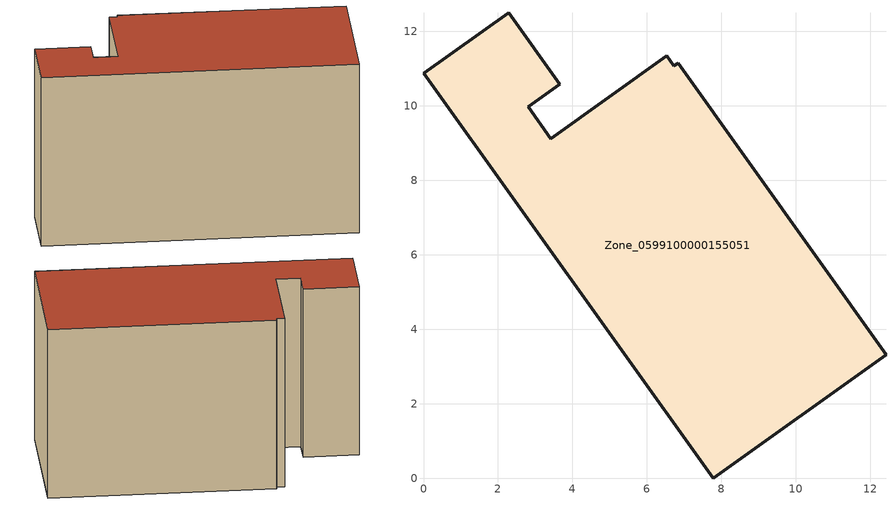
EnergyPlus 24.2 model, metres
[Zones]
Zone_0599100000155051
 floor ground (C_G): 6.72,11.07 6.84,11.14 12.42,3.32 7.78,0 0,10.87 2.29,12.5 3.66,10.58 2.81,9.97 3.42,9.11 6.53,11.34 z0
 wall outside (C_F): 2.81,9.97 3.66,10.58 2.29,12.5 0,10.87 7.78,0 12.42,3.32 6.84,11.14 6.72,11.07 6.53,11.34 3.42,9.11 2.81,9.97 z0:7.78
 roof outside (C_R): 6.72,11.07 6.53,11.34 3.42,9.11 2.81,9.97 3.66,10.58 2.29,12.5 0,10.87 7.78,0 12.42,3.32 6.84,11.14 z7.78
[BUILDING]
Pand.0599100000155051: North Axis=0; Terrain=City; Loads Convergence Tolerance Value=0.04; Temperature Convergence Tolerance Value=0.4; Solar Distribution=FullExterior; Maximum Number of Warmup Days=25; Minimum Number of Warmup Days=1
[Site:Location]
Rotterdam.The.Hague.AP_ZH_NLD Design_Conditions: Latitude=51.96; Longitude=4.45; Time Zone=1; Elevation=-4.5
[SITE:GROUNDTEMPERATURE:BUILDINGSURFACE]
18, 18, 18, 18, 18, 18, 18, 18, 18, 18, 18, 18
[MATERIAL] Thermal Absorptance=0.9; Solar Absorptance=0.7; Visible Absorptance=0.7
Name | Roughness | Thickness | Conductivity | Density | Specific Heat
G.TI.1975-1991 | MediumSmooth | 0.15 | 0.288461 | 540 | 1210
F.TI.1975-1991 | Rough | 0.3 | 0.230769 | 1920 | 840
R.TI.1975-1991 | MediumRough | 0.2 | 0.153846 | 1500 | 1000
[CONSTRUCTION]
C_G: G.TI.1975-1991
C_F: F.TI.1975-1991
C_R: R.TI.1975-1991
[ZONE]
Zone_0599100000155051: Type=1; Multiplier=1; Ceiling Height=Autocalculate; Volume=Autocalculate; Floor Area=autocalculate; Part of Total Floor Area=Yes
[ZONEINFILTRATION:DESIGNFLOWRATE]
Infil_Zone_0599100000155051: Zone or ZoneList or Space or SpaceList=Zone_0599100000155051; Schedule=AlwaysOn; Design Flow Rate Calculation Method=Flow/Area; Flow Rate per Floor Area=0.003; Constant Term Coefficient=1; Temperature Term Coefficient=0; Velocity Term Coefficient=0; Velocity Squared Term Coefficient=0
[HVACTEMPLATE:ZONE:IDEALLOADSAIRSYSTEM]
Zone_0599100000155051: Maximum Heating Supply Air Temperature=50; Minimum Cooling Supply Air Temperature=13; Maximum Heating Supply Air Humidity Ratio=0.0156; Minimum Cooling Supply Air Humidity Ratio=0.0077; Heating Limit=NoLimit; Cooling Limit=NoLimit; Dehumidification Control Type=ConstantSensibleHeatRatio; Cooling Sensible Heat Ratio=0.7; Dehumidification Setpoint=60; Humidification Control Type=None; Humidification Setpoint=30; Outdoor Air Method=None; Outdoor Air Flow Rate per Person=0.00944; Outdoor Air Flow Rate per Zone Floor Area=0; Outdoor Air Flow Rate per Zone=0; Demand Controlled Ventilation Type=None; Outdoor Air Economizer Type=NoEconomizer; Heat Recovery Type=None; Sensible Heat Recovery Effectiveness=0.7; Latent Heat Recovery Effectiveness=0.65
[ZONECONTROL:THERMOSTAT]
ThermostatControl_Zone_0599100000155051: Zone or ZoneList=Zone_0599100000155051; Control Type Schedule=DualSetpointControlType; Control 1=Thermostat_Zone_0599100000155051; Temperature Difference Between Cutout And Setpoint=0
[THERMOSTATSETPOINT:DUALSETPOINT]
Thermostat_Zone_0599100000155051: Heating Setpoint Temperature Schedule=HeatingSetpoint_Zone_0599100000155051; Cooling Setpoint Temperature Schedule=CoolingSetpoint_Zone_0599100000155051
[SCHEDULE:COMPACT]
HeatingSetpoint_Zone_0599100000155051: Through: 12/31, For: AllDays, Until: 24:00, 21
CoolingSetpoint_Zone_0599100000155051: Through: 12/31, For: AllDays, Until: 24:00, 24
DualSetpointControlType: Through: 12/31, For: AllDays, Until: 24:00, 4
AlwaysOn: Through: 12/31, For: AllDays, Until: 24:00, 1
